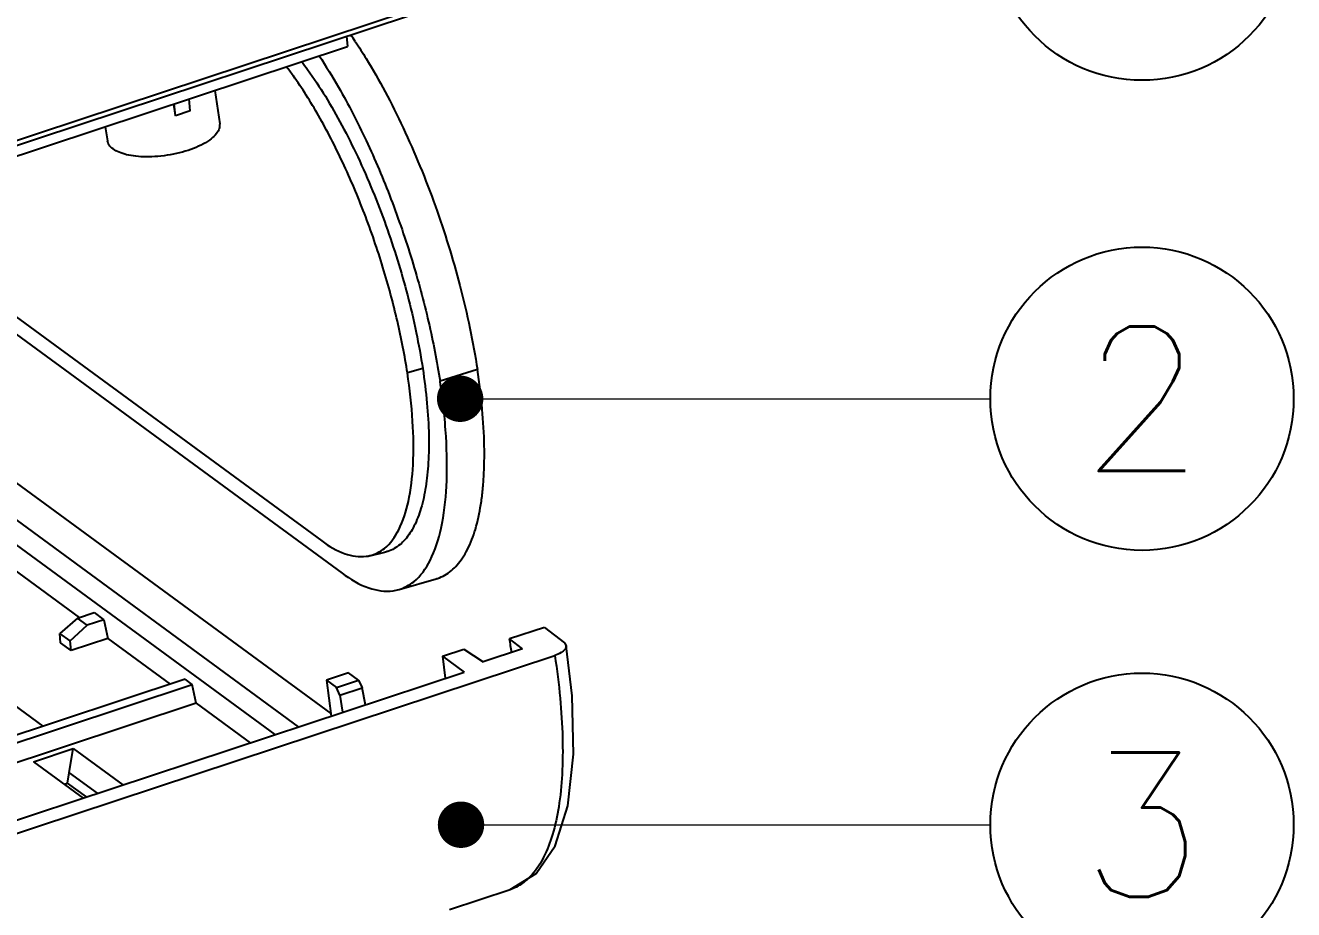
# Model space of a CAD drawing. Header units: millimetres. Extents: x 4911 to 5491, y 411 to 814.
# Drawn here: x 5141.38 to 5184.42, y 470.96 to 500.97 of the extents above; entities that cross this region are included whole.
import ezdxf
from ezdxf.enums import TextEntityAlignment as Align

# ---------------------------------------------------------------- set-up
doc = ezdxf.new("R2010")
doc.units = ezdxf.units.MM
doc.styles.add('TXT', font='txt.shx', dxfattribs={"bigfont": 'gbcbig.shx'})
doc.styles.add('wuwei', font='', dxfattribs={"width": 0.8, "oblique": 10})
doc.styles.get('wuwei').set_extended_font_data('SimSun')
doc.dimstyles.new('wuwei', dxfattribs={"dimscale": 1.5, "dimtxt": 2.5, "dimasz": 1.5, "dimexe": 0.3, "dimexo": 0.3, "dimgap": 0.5, "dimtad": 1, "dimdsep": 46, "dimtxsty": 'wuwei', "dimcen": 0, "dimclrd": 42, "dimclre": 256, "dimclrt": 256, "dimazin": 2, "dimtfac": 1, "dimtofl": 0, "dimtmove": 0, "dimatfit": 3, "dimfxl": 1, "dimlwd": 5, "dimlwe": 5, "dimarcsym": 0})

# ---------------------------------------------------------------- blocks, each defined once
blk = doc.blocks.new('*u43')
at = {"color": 7, "linetype": 'Continuous'}
for p, q in [((15.348, 80.611), (100.77, 108.862)), ((15.202, 80.318), (100.662, 108.581)), ((14.896, 79.702), (95.603, 106.393)), ((95.553, 106.891), (95.603, 106.393)), ((89.171, 104.266), (89.402, 102.646)), ((87.156, 103.599), (87.241, 103.048)), ((87.253, 103.04), (87.198, 103.613)), ((87.965, 103.276), (87.917, 103.851)), ((87.253, 103.04), (87.241, 103.048)), ((87.965, 103.276), (87.253, 103.04)), ((83.853, 102.507), (83.964, 101.818)), ((71.418, 98.395), (95.335, 80.855)), ((72.211, 98.657), (94.348, 82.422)), ((64.653, 96.157), (94.782, 74.062)), ((93.225, 73.412), (62.969, 95.601)), ((61.818, 95.22), (92.073, 73.031)), ((99.244, 90.778), (98.502, 90.565)), ((101.894, 90.73), (100.083, 90.163)), ((73.929, 85.07), (82.596, 78.713)), ((96.674, 81.707), (97.408, 81.876)), ((98.098, 80.065), (99.9, 80.587)), ((82.505, 78.683), (83.318, 78.952)), ((83.318, 78.952), (83.794, 78.603)), ((82.505, 78.683), (81.648, 77.939)), ((82.147, 77.574), (82.98, 78.334)), ((82.98, 78.334), (82.505, 78.683)), ((83.794, 78.603), (82.98, 78.334)), ((83.794, 78.603), (83.984, 77.696)), ((105.14, 78.231), (103.456, 77.674)), ((105.14, 78.231), (106.111, 77.481)), ((75.137, 77.616), (80.832, 73.439)), ((81.682, 77.489), (81.648, 77.939)), ((82.147, 77.574), (81.648, 77.939)), ((82.204, 77.107), (81.682, 77.489)), ((82.204, 77.107), (82.147, 77.574)), ((83.984, 77.696), (82.204, 77.107)), ((83.984, 77.696), (87.004, 75.481)), ((104.085, 77.189), (103.456, 77.674)), ((106.111, 77.481), (106.201, 77.343)), ((20.224, 48.623), (105.647, 76.873)), ((100.203, 76.83), (101.241, 77.173)), ((101.241, 77.173), (102.171, 76.556)), ((104.085, 77.189), (102.171, 76.556)), ((106.485, 74.915), (106.201, 77.343)), ((100.203, 76.83), (100.338, 75.765)), ((100.203, 76.83), (101.246, 76.065)), ((19.616, 49.069), (101.246, 76.065)), ((87.726, 75.719), (67.621, 69.07)), ((88.074, 75.465), (87.726, 75.719)), ((95.646, 76.027), (94.578, 75.673)), ((94.578, 75.673), (94.798, 73.933)), ((94.578, 75.673), (95.057, 75.322)), ((95.057, 75.322), (96.125, 75.675)), ((96.125, 75.675), (95.646, 76.027)), ((96.125, 75.675), (96.308, 75.306)), ((67.968, 68.815), (88.074, 75.465)), ((88.264, 74.557), (88.074, 75.465)), ((95.23, 74.95), (95.057, 75.322)), ((95.23, 74.95), (96.308, 75.306)), ((96.466, 74.484), (96.308, 75.306)), ((88.264, 74.557), (68.881, 68.147)), ((88.264, 74.557), (90.881, 72.637)), ((95.23, 74.95), (95.361, 74.119)), ((80.372, 71.721), (82.304, 72.359)), ((82.107, 71.187), (82.304, 72.359)), ((82.304, 72.359), (84.709, 70.596)), ((80.372, 71.721), (82.777, 69.957)), ((82.021, 70.678), (82.107, 71.187)), ((82.114, 71.182), (83.471, 70.187)), ((81.865, 70.626), (82.021, 70.678)), ((82.013, 70.683), (82.933, 70.009)), ((100.543, 64.547), (103.486, 65.521))]:
    blk.add_line(p, q, dxfattribs=at)
blk.add_lwpolyline([(103.483, 65.52), (104.739, 66.303), (105.662, 67.644), (106.284, 69.581), (106.559, 72.083), (106.485, 74.915)], dxfattribs=at)
at = {"color": 4}
for centre in [(134.109, 112.104), (134.109, 89.317), (134.109, 68.664)]:
    blk.add_circle(centre, 7.35, dxfattribs=at)
at = {"color": 7, "linetype": 'Continuous'}
for centre, radius, start, end in [((75.922, 93.3), 24.08, 33.61411, 34.56458), ((71.467, 72.837), 32.353, 7.40586, 8.59802)]:
    blk.add_arc(centre, radius, start, end, dxfattribs=at)
for points, start_tangent, end_tangent in [([(95.976, 106.631), (96.499, 105.811), (97.418, 104.203), (98.293, 102.451), (99.111, 100.589), (99.858, 98.645), (100.494, 96.733), (101.043, 94.807), (101.529, 92.74), (101.894, 90.73)], (0.553653, -0.832747), (0.150619, -0.988592)), ([(94.224, 105.945), (95.161, 104.42), (96.497, 101.837), (97.702, 98.999), (98.725, 96.026), (99.527, 93.04), (100.083, 90.163)], (0.551609, -0.834103), (0.150619, -0.988592)), ([(98.502, 90.565), (98.017, 93.076), (97.316, 95.687), (96.42, 98.291), (95.364, 100.778), (94.193, 103.043), (92.957, 104.982), (92.634, 105.42)], (-0.150619, 0.988592), (-0.605101, 0.796149)), ([(93.379, 105.665), (93.66, 105.283), (94.523, 103.979), (95.327, 102.571), (96.093, 101.039), (97.462, 97.708), (98.019, 96.034), (98.5, 94.347), (98.926, 92.536), (99.244, 90.778)], (0.602877, -0.797834), (0.150619, -0.988592)), ([(89.402, 102.646), (89.402, 102.641), (89.378, 102.412), (89.244, 102.171), (88.991, 101.921), (88.615, 101.675), (88.139, 101.455), (87.6, 101.277), (87.006, 101.143), (86.402, 101.065), (85.837, 101.044), (85.333, 101.074), (84.893, 101.15), (84.524, 101.268), (84.234, 101.427)], (0.142144, -0.989846), (-0.806395, 0.591377)), ([(84.234, 101.427), (84.044, 101.619), (83.964, 101.818)], (-0.806395, 0.591377), (-0.162048, 0.986783)), ([(96.674, 81.709), (97.389, 82.063), (98.079, 82.963), (98.547, 84.331), (98.774, 86.112), (98.756, 88.223), (98.502, 90.565)], (0.97123, 0.238144), (-0.150619, 0.988592)), ([(99.244, 90.778), (99.449, 89.104), (99.537, 87.54), (99.514, 86.223), (99.465, 85.616), (99.391, 85.048), (99.157, 83.998), (98.82, 83.14), (98.387, 82.487), (97.863, 82.053), (97.558, 81.917), (97.408, 81.876)], (0.150619, -0.988592), (-0.974483, -0.224462)), ([(99.9, 80.587), (99.966, 80.608), (100.315, 80.762), (100.913, 81.258), (101.174, 81.601), (101.409, 82.004), (101.794, 82.984), (102.061, 84.184), (102.146, 84.833), (102.202, 85.526), (102.228, 87.031), (102.127, 88.815), (101.894, 90.73)], (0.960545, 0.278126), (-0.150619, 0.988592)), ([(98.097, 80.068), (98.813, 80.447), (99.599, 81.474), (100.134, 83.035), (100.394, 85.068), (100.374, 87.48), (100.083, 90.163)], (0.956965, 0.290205), (-0.150619, 0.988592)), ([(94.348, 82.422), (95.477, 81.805), (96.508, 81.677), (96.674, 81.709)], (0.806395, -0.591377), (0.97123, 0.238144)), ([(95.335, 80.855), (96.629, 80.148), (97.807, 80.004), (98.097, 80.068)], (0.806395, -0.591377), (0.956965, 0.290205)), ([(105.647, 76.873), (105.902, 74.807), (106.019, 72.873), (105.997, 71.104), (105.835, 69.533), (105.535, 68.187), (105.103, 67.088), (104.548, 66.252), (104.141, 65.87)], (0.150619, -0.988592), (-0.794886, -0.606759)), ([(106.201, 77.343), (106.202, 77.337), (106.146, 77.171), (105.951, 77.008), (105.647, 76.873)], (0.166064, -0.986115), (-0.949427, -0.313988)), ([(104.141, 65.87), (103.878, 65.695), (103.503, 65.526), (103.486, 65.521)], (-0.794886, -0.606759), (-0.949418, -0.314014))]:
    blk.add_spline(points, degree=3, dxfattribs=dict(at, start_tangent=start_tangent, end_tangent=end_tangent))
at = {"color": 6, "style": 'TXT'}
for s, p in [('2', (134.109, 89.317)), ('3', (134.109, 68.664))]:
    blk.add_text(s, height=7, dxfattribs=at).set_placement(p, align=Align.MIDDLE)
at = {"color": 4}
for points in [[(101.058, 89.317), (126.759, 89.317)], [(101.1, 68.664), (126.759, 68.664)]]:
    blk.add_leader(points, dimstyle='wuwei', override={"dimasz": 1.5, "dimldrblk": 'Dot'}, dxfattribs=at)

msp = doc.modelspace()

# ---------------------------------------------------------------- block references
at = {"xscale": 0.7, "yscale": 0.7, "zscale": 0.7}
msp.add_blockref('*u43', (5085.395, 425.773), dxfattribs=at)

doc.saveas('drawing.dxf')
